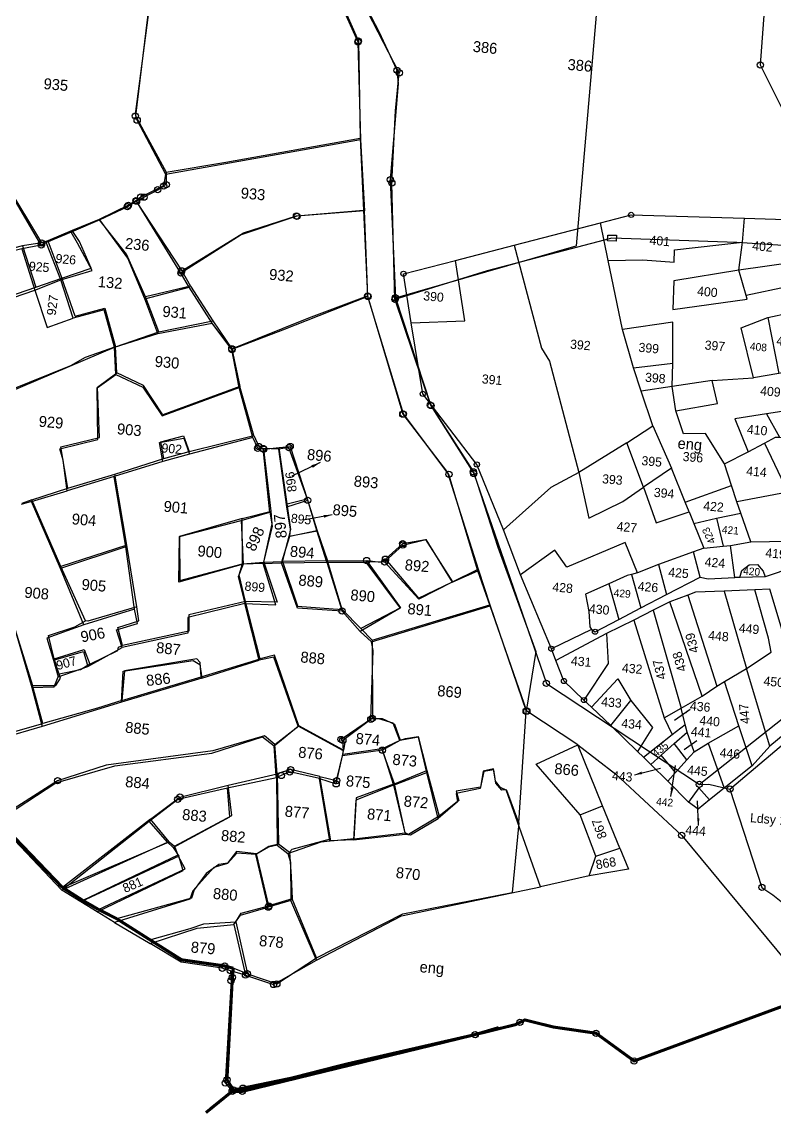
# Model space of a CAD drawing. Header units: metres. Extents: x 260749 to 262740, y 2161314 to 2163084.
# Drawn here: x 261619 to 261923, y 2161314.2 to 2161754.8 of the extents above; entities that cross this region are included whole.
import ezdxf

# ---------------------------------------------------------------- set-up
doc = ezdxf.new("R2010")
doc.units = ezdxf.units.M
doc.linetypes.add('DIVIDE', pattern=[1.25, 0.5, -0.25, 0, -0.25, 0, -0.25])
for name, color, linetype in [('OFF', 1, 'Continuous'), ('POLY_PARCEL', 6, 'Continuous'), ('POLY_ROAD', 30, 'Continuous'), ('SYM_ARROW', 1, 'Continuous'), ('SYM_STONE', 1, 'Continuous'), ('TEXT_MAPIN', 7, 'Continuous'), ('TEXT_MAPOUT', 7, 'Continuous'), ('TEXT_PARCEL', 7, 'Continuous'), ('V_BOUND_LINE', 7, 'Continuous'), ('V_DIVIDE_LINE', 7, 'DIVIDE')]:
    doc.layers.add(name, color=color, linetype=linetype)
doc.styles.add('TEXT_MAP', font='', dxfattribs={"height": 1.8})
doc.styles.get('TEXT_MAP').set_extended_font_data('Kruti Dev 050')
doc.dimstyles.get("Standard").update_dxf_attribs({"dimtxt": 0.18, "dimasz": 0.18, "dimexe": 0.18, "dimexo": 0.0625, "dimgap": 0.09, "dimtad": 0, "dimtih": 1, "dimtoh": 1, "dimdec": 4, "dimzin": 0, "dimdsep": 46, "dimtxsty": 'Standard', "dimcen": 0.09, "dimadec": 0, "dimazin": 0, "dimtfac": 1, "dimtdec": 4, "dimtofl": 0, "dimtmove": 0, "dimatfit": 3, "dimfxl": 1, "dimtolj": 1, "dimtzin": 0, "dimarcsym": 0})

# ---------------------------------------------------------------- blocks, each defined once
blk = doc.blocks.new('STONE')
at = {"layer": 'SYM_STONE'}
blk.add_circle((0, 0), 0.511, dxfattribs=at)
blk = doc.blocks.new('STONESQUARE')
at = {"layer": 'SYM_STONE'}
blk.add_lwpolyline([(-0.7, 0.48), (0.7, 0.48), (0.7, -0.48), (-0.7, -0.48)], close=True, dxfattribs=at)
blk = doc.blocks.new('TEXTARROW')
blk.add_leader([(0, 0), (8.64, 0)], dimstyle='Standard', override={"dimtxt": 2.5, "dimasz": 2.5, "dimexe": 1.25, "dimexo": 0.625, "dimgap": 0.625, "dimtad": 1, "dimtih": 0, "dimtoh": 0, "dimzin": 8, "dimcen": 2.5, "dimtofl": 1})
blk = doc.blocks.new('NHGHN')
at = {"layer": 'OFF'}
blk.add_lwpolyline([(-481.32, 600.63), (-473.21, 601.83)], dxfattribs=at)
at = {"layer": 'POLY_PARCEL'}
for points in [[(-505.87, 629.64), (-499.99, 631.72), (-477.72, 632.98)], [(-477.72, 632.98), (-467.56, 633.56)], [(-477.7, 628.29), (-477.72, 632.98)], [(-467.56, 633.56), (-462.86, 633.82), (-460.79, 625.01)], [(-467.56, 633.56), (-467.41, 625.15)], [(-522.42, 623.81), (-505.87, 629.64)], [(-503.7, 622.39), (-505.87, 629.64)], [(-503.7, 622.39), (-496.94, 623.14), (-490.73, 623.21), (-490.87, 625.64), (-477.7, 628.29)], [(-477.93, 622.71), (-477.7, 628.29)], [(-533.66, 619.85), (-522.42, 623.81)], [(-522.42, 623.81), (-515.29, 604.12), (-513.53, 601.71), (-505.87, 580.38)], [(-467.41, 625.15), (-477.93, 622.71)], [(-467.41, 625.15), (-460.79, 625.01)], [(-460.79, 625.01), (-459.01, 616.87)], [(-499.72, 609.09), (-503.7, 622.39)], [(-477.93, 622.71), (-490.49, 619.54), (-490.21, 613.9), (-475.82, 617.15)], [(-476.08, 617.84), (-477.93, 622.71)], [(-541.3, 606.86), (-543.62, 616.33), (-533.66, 619.85)], [(-541.3, 606.86), (-530.79, 608.15), (-533.66, 619.85)], [(-467.28, 615.22), (-468.19, 620.24), (-476.08, 617.84)], [(-475.82, 617.15), (-476.08, 617.84)], [(-464.84, 614.77), (-459.01, 616.87)], [(-459.01, 616.87), (-457.55, 610.81)], [(-471.46, 613.94), (-467.28, 615.22)], [(-467.28, 615.22), (-464.84, 614.77)], [(-464.84, 614.77), (-464.08, 609.17)], [(-473.21, 601.83), (-476.48, 611.43), (-471.46, 613.94)], [(-471.46, 613.94), (-468.33, 603.15)], [(-489.33, 603.35), (-490.03, 611.42), (-499.72, 609.09)], [(-464.08, 609.17), (-457.55, 610.81)], [(-457.55, 610.81), (-456.3, 605.73)], [(-496.93, 601.78), (-499.72, 609.09)], [(-464.08, 609.17), (-463.31, 604.71)], [(-519.71, 567.84), (-526.02, 580.2), (-537.81, 593.12), (-541.3, 606.86)], [(-463.31, 604.71), (-468.33, 603.15)], [(-463.31, 604.71), (-460.59, 604.12), (-456.3, 605.73)], [(-456.3, 605.73), (-454.68, 598.79)], [(-496.93, 601.78), (-489.33, 603.35)], [(-495.05, 597.32), (-496.93, 601.78)], [(-489.02, 598.78), (-489.33, 603.35)], [(-468.33, 603.15), (-473.21, 601.83)], [(-481.32, 600.63), (-489.02, 598.78)], [(-487.94, 594.09), (-479.86, 596.25), (-481.32, 600.63)], [(-489.02, 598.78), (-495.05, 597.32)], [(-487.94, 594.09), (-489.02, 598.78)], [(-454.68, 598.79), (-462.05, 596.98)], [(-454.68, 598.79), (-452.31, 589.98)], [(-492.19, 590.75), (-492.19, 590.75), (-495.05, 597.32)], [(-462.05, 596.98), (-470.09, 595.01)], [(-462.05, 596.98), (-459.82, 591.14)], [(-477.47, 584.51), (-481.72, 590.15), (-486.04, 589.73), (-487.94, 594.09)], [(-470.09, 595.01), (-476.2, 593.51), (-473.06, 587.24)], [(-470.09, 595.01), (-467.13, 590.64)], [(-467.13, 590.64), (-459.82, 591.14)], [(-459.82, 591.14), (-456.69, 590.73), (-452.31, 589.98)], [(-497, 586.96), (-492.19, 590.75)], [(-492.19, 590.75), (-487.81, 582.78)], [(-473.06, 587.24), (-469.97, 589.25)], [(-469.97, 589.25), (-467.91, 590.59), (-467.13, 590.64)], [(-469.97, 589.25), (-464.56, 580.01)], [(-452.31, 589.98), (-450.57, 583.54)], [(-497, 586.96), (-505.87, 580.38)], [(-492.96, 578.54), (-497, 586.96)], [(-477.47, 584.51), (-473.06, 587.24)], [(-475.71, 580.37), (-477.47, 584.51)], [(-487.81, 582.78), (-492.96, 578.54)], [(-484.52, 576.37), (-487.81, 582.78)], [(-464.56, 580.01), (-450.57, 583.54)], [(-450.57, 583.54), (-448.12, 578.1)], [(-505.87, 580.38), (-511.16, 576.97), (-519.71, 567.84)], [(-505.87, 580.38), (-503.16, 571.57), (-496.79, 575.41), (-492.96, 578.54)], [(-484.52, 576.37), (-475.71, 580.37)], [(-474.4, 577.27), (-475.71, 580.37)], [(-492.96, 578.54), (-489.9, 571.78), (-483.56, 574.49)], [(-464.56, 580.01), (-474.4, 577.27)], [(-459.5, 574.41), (-459.33, 575.51), (-448.12, 578.1)], [(-448.12, 578.1), (-444.34, 569.68)], [(-483.56, 574.49), (-484.52, 576.37)], [(-473.44, 575.11), (-474.4, 577.27)], [(-483.56, 574.49), (-482.45, 572.29)], [(-482.45, 572.29), (-478.11, 573.76)], [(-478.11, 573.76), (-473.44, 575.11)], [(-478.11, 573.76), (-476.36, 568.33)], [(-471, 569.65), (-473.44, 575.11)], [(-460.05, 570.82), (-459.5, 574.41)], [(-459.5, 574.41), (-456.54, 570.71), (-456.54, 567.23)], [(-482.45, 572.29), (-480.13, 567.64)], [(-474.9, 568.61), (-471, 569.65)], [(-471, 569.65), (-460.05, 570.82)], [(-460.05, 570.82), (-459.07, 566.37)], [(-456.54, 567.23), (-444.34, 569.68)], [(-444.34, 569.68), (-444.21, 569.4)], [(-515.62, 559.33), (-519.71, 567.84)], [(-492.67, 561.65), (-495.6, 567.43), (-506.63, 561.63), (-509.28, 564.76), (-515.62, 559.33)], [(-480.13, 567.64), (-482.06, 566.74)], [(-480.13, 567.64), (-476.36, 568.33)], [(-476.36, 568.33), (-474.9, 568.61)], [(-473.5, 562.4), (-474.9, 568.61)], [(-450.82, 567.14), (-444.21, 569.4)], [(-444.21, 569.4), (-440.52, 561.23), (-440.39, 553.42), (-443.32, 550.92), (-443.81, 550.08)], [(-482.06, 566.74), (-488.7, 563.67)], [(-480.36, 561.9), (-482.06, 566.74)], [(-472.57, 562.5), (-472.31, 563.93), (-470.92, 565.12), (-469.32, 565.32), (-468.06, 564.14), (-467.58, 563.03)], [(-459.07, 566.37), (-462.14, 565.46), (-467.58, 563.03)], [(-459.07, 566.37), (-456.54, 567.23)], [(-457.72, 563.32), (-456.54, 565.2), (-455.85, 565.42)], [(-456.54, 567.23), (-455.85, 565.42)], [(-455.85, 565.42), (-450.82, 567.14)], [(-450.82, 567.14), (-447.71, 559.59)], [(-488.7, 563.67), (-492.67, 561.65)], [(-488.7, 563.67), (-486.65, 557.9)], [(-467.58, 563.03), (-472.57, 562.5)], [(-458.91, 557.2), (-461.98, 556.43), (-463.93, 561.92), (-458, 563.66), (-457.72, 563.32)], [(-457.72, 563.32), (-455.98, 560.88), (-457.03, 557.68), (-458.91, 557.2)], [(-493.83, 561.27), (-494.65, 561), (-498.16, 559.04)], [(-492.67, 561.65), (-493.83, 561.27)], [(-493.83, 561.27), (-491.45, 554.86)], [(-486.65, 557.9), (-480.36, 561.9)], [(-480.36, 561.9), (-478.73, 561.7), (-473.5, 562.4)], [(-472.57, 562.5), (-473.5, 562.4)], [(-508.3, 545.34), (-515.62, 559.33)], [(-498.16, 559.04), (-502.52, 556.61), (-501.55, 553.27), (-501.13, 550.28), (-500.78, 549.79)], [(-498.16, 559.04), (-495.59, 552.24)], [(-475.39, 559.56), (-481.02, 558.84), (-482.47, 558.15)], [(-469.4, 560.32), (-475.39, 559.56)], [(-475.39, 559.56), (-469.68, 544.75)], [(-469.68, 544.75), (-465.16, 548.42), (-465.93, 551.07), (-469.4, 560.32)], [(-455.74, 537.88), (-460.37, 549.14), (-462.32, 550.33), (-466.44, 560.7), (-469.4, 560.32)], [(-447.71, 559.59), (-456.54, 552.69)], [(-447.71, 559.59), (-443.81, 550.08)], [(-491.45, 554.86), (-486.65, 557.9)], [(-482.47, 558.15), (-485.85, 556.52)], [(-482.47, 558.15), (-475.19, 540.78)], [(-456.54, 552.69), (-458.91, 557.2)], [(-495.59, 552.24), (-491.45, 554.86)], [(-489.02, 554.62), (-492.6, 552.35)], [(-485.85, 556.52), (-489.02, 554.62)], [(-489.02, 554.62), (-481.88, 535.91)], [(-477.91, 538.62), (-485.85, 556.52)], [(-500.78, 549.79), (-500.02, 549.42), (-495.59, 552.24)], [(-492.6, 552.35), (-497.77, 549.28)], [(-492.6, 552.35), (-485.02, 533.68)], [(-456.54, 552.69), (-451.77, 541.94)], [(-443.81, 550.08), (-451.77, 541.94)], [(-500.78, 549.79), (-508.3, 545.34)], [(-497.77, 549.28), (-507.21, 543.14)], [(-497.77, 549.28), (-496.93, 543.44), (-501.04, 535.84)], [(-507.21, 543.14), (-508.3, 545.34)], [(-473.81, 541.83), (-469.68, 544.75)], [(-463.84, 529.92), (-469.68, 544.75)], [(-501.04, 535.84), (-505.29, 539.25), (-507.21, 543.14)], [(-475.19, 540.78), (-473.81, 541.83)], [(-470.26, 533.41), (-473.81, 541.83)], [(-451.77, 541.94), (-455.74, 537.88)], [(-499.42, 534.56), (-494.78, 540.56), (-491.85, 536.52)], [(-477.91, 538.62), (-475.19, 540.78)], [(-481.88, 535.91), (-477.91, 538.62)], [(-455.74, 537.88), (-463.84, 529.92)], [(-499.42, 534.56), (-501.04, 535.84)], [(-495.33, 531.32), (-491.85, 536.52)], [(-491.85, 536.52), (-487.11, 531.65), (-489.66, 526.68)], [(-485.02, 533.68), (-481.88, 535.91)], [(-480.78, 532.78), (-481.88, 535.91)], [(-495.33, 531.32), (-499.42, 534.56)], [(-485.02, 533.68), (-483.15, 530.56)], [(-475.97, 529.51), (-470.26, 533.41)], [(-466.97, 525.81), (-470.26, 533.41)], [(-489.66, 526.68), (-495.33, 531.32)], [(-483.15, 530.56), (-480.78, 532.78)], [(-482.6, 528.88), (-480.29, 531.32)], [(-480.29, 531.32), (-480.78, 532.78)], [(-478.55, 527.56), (-480.29, 531.32)], [(-488.41, 525.65), (-483.15, 530.56)], [(-484.99, 526.34), (-482.6, 528.88)], [(-479.86, 525.84), (-482.6, 528.88)], [(-478.55, 527.56), (-475.97, 529.51)], [(-475.97, 529.51), (-472.08, 520.92)], [(-463.84, 529.92), (-466.97, 525.81)], [(-488.41, 525.65), (-489.66, 526.68)], [(-479.86, 525.84), (-478.55, 527.56)], [(-486.85, 524.36), (-488.41, 525.65)], [(-486.85, 524.36), (-484.99, 526.34)], [(-483.25, 521.35), (-486.85, 524.36)], [(-481.87, 523.17), (-484.99, 526.34)], [(-481.87, 523.17), (-479.86, 525.84)], [(-466.97, 525.81), (-472.08, 520.92)], [(-483.25, 521.35), (-481.87, 523.17)], [(-478.79, 517.6), (-483.25, 521.35)], [(-474.73, 518.39), (-477.02, 520.59), (-478.79, 517.6)], [(-472.08, 520.92), (-474.73, 518.39)], [(-474.73, 518.39), (-476.81, 516.4), (-478.79, 517.6)]]:
    blk.add_lwpolyline(points, dxfattribs=at)
at = {"layer": 'TEXT_MAPOUT'}
for points in [[(-454, 515.62), (-452.52, 515.62)], [(-454, 515.06), (-452.52, 515.06)]]:
    blk.add_lwpolyline(points, dxfattribs=at)
at = {"layer": 'SYM_ARROW'}
for p, xscale, yscale, zscale, rotation in [((-454.1, 569.53), 0.530560860435829, 0.530560860435829, 0.530560860435829, 185.1881622812068), ((-440.89, 570.32), 0.6552882990008281, 0.6552882990008281, 0.6552882990008281, 193.7655224733105), ((-480.05, 535.77), 0.4366907357625613, 0.4366907357625613, 0.4366907357625613, 219.2553440151835), ((-478.2, 529.79), 0.3591344488889884, 0.3591344488889884, 0.3591344488889884, 219.7714283796397), ((-482.37, 518.43), 0.7092892138557692, 0.7092892138557692, 0.7092892138557692, 86.11682096007102), ((-489.89, 522.04), 0.611423691813486, 0.611423691813486, 0.611423691813486, 19.48058923070024), ((-476.45, 513.17), 0.568315858591175, 0.568315858591175, 0.568315858591175, 97.28376609941299)]:
    blk.add_blockref('TEXTARROW', p, dxfattribs=dict(at, xscale=xscale, yscale=yscale, zscale=zscale, rotation=rotation))
at = {"layer": 'SYM_STONE'}
for p in [(-462.86, 633.82), (-499.99, 631.72), (-543.62, 616.33), (-537.81, 593.12), (-450.57, 583.54), (-526.02, 580.2), (-440.52, 561.23), (-440.39, 553.42), (-443.81, 550.08), (-500.02, 549.42), (-508.3, 545.34), (-505.29, 539.25), (-501.04, 535.84)]:
    blk.add_blockref('STONE', p, dxfattribs=at)
at = {"layer": 'TEXT_MAPOUT', "style": 'TEXT_MAP'}
blk.add_text('Ldsy 1 bap  5 lk[kGh', height=1.8, dxfattribs=at).set_placement((-466.47, 514.72))
at = {"layer": 'TEXT_PARCEL', "style": 'TEXT_MAP'}
for s, height, p in [('401', 1.8, (-495.93, 626.22)), ('402', 1.8, (-475.7, 626.87)), ('403', 1.8, (-466.94, 627.63)), ('404', 1.8, (-467.03, 620.05)), ('400', 1.8, (-485.74, 617.04)), ('390', 1.8, (-539.35, 611.48)), ('405', 1.8, (-463.42, 612.06)), ('407', 1.8, (-469.37, 608.65)), ('397', 1.8, (-483.35, 606.59)), ('408', 1.5, (-474.47, 607.25)), ('406', 1.8, (-462.44, 606.61)), ('392', 1.8, (-509.75, 604.49)), ('399', 1.8, (-496.28, 605.02)), ('398', 1.8, (-494.49, 599.27)), ('409', 1.8, (-471.7, 598.57)), ('391', 1.8, (-526.47, 596.18)), ('412', 1.8, (-459.05, 593.63)), ('411', 1.8, (-466.73, 592.95)), ('410', 1.8, (-473.64, 590.79)), ('413', 1.8, (-462.29, 585.97)), ('395', 1.8, (-493.79, 582.86)), ('396', 1.8, (-485.78, 584.38)), ('414', 1.8, (-473.07, 582.62)), ('393', 1.8, (-501.2, 578.64)), ('394', 1.8, (-490.83, 576.86)), ('422', 1.8, (-480.91, 575.06)), ('415', 1.8, (-464.69, 576.18)), ('416', 1.8, (-453.99, 572.85)), ('421', 1.5, (-476.87, 570.86)), ('417', 1.8, (-440.89, 569.95)), ('427', 1.8, (-497.55, 569.56)), ('418', 1.8, (-454.2, 569.28)), ('419', 1.8, (-467.94, 566.9)), ('424', 1.8, (-479.69, 564.09)), ('425', 1.8, (-486.65, 561.47)), ('420', 1.5, (-472.01, 563.14)), ('452', 1.8, (-461.89, 559.57)), ('455', 1.8, (-446.74, 560.58)), ('426', 1.8, (-492.4, 558.2)), ('453', 1.8, (-454.77, 558.46)), ('428', 1.8, (-509.12, 556.61)), ('429', 1.5, (-497.02, 556.63)), ('430', 1.8, (-501.59, 552.97)), ('449', 1.8, (-471.88, 551.7)), ('451', 1.8, (-462.06, 550.62)), ('448', 1.8, (-477.75, 549.76)), ('454', 1.8, (-452.19, 550.04)), ('431', 1.8, (-504.24, 542.45)), ('432', 1.8, (-494.12, 541.93)), ('450', 1.8, (-466.14, 541.73)), ('436', 1.8, (-480.15, 535.63)), ('433', 1.8, (-497.61, 534.94)), ('434', 1.8, (-493.3, 531.06)), ('440', 1.8, (-478.04, 532.94)), ('441', 1.8, (-479.53, 530.63)), ('446', 1.8, (-473.53, 526.95)), ('445', 1.8, (-479.6, 523.02)), ('443', 1.8, (-494.25, 520.64)), ('442', 1.5, (-485.17, 516.46)), ('444', 1.8, (-478.94, 511.25))]:
    blk.add_text(s, height=height, dxfattribs=at).set_placement(p)
for s, height, rotation, p in [('423', 1.5, 120.9944, (-477.84, 569.11)), ('439', 1.8, 109.5243, (-479.3, 547.25)), ('438', 1.8, 111.8254, (-481.39, 543.43)), ('437', 1.8, 108.7469, (-485.26, 541.47)), ('447', 1.8, 100.1367, (-468.11, 534.04)), ('435', 1.5, 45.0958, (-485.9, 525.77))]:
    blk.add_text(s, height=height, rotation=rotation, dxfattribs=at).set_placement(p)

msp = doc.modelspace()

# ---------------------------------------------------------------- linework, layer by layer
at = {"layer": 'OFF'}
for points in [[(261855.8, 2161814.95), (261842.72, 2161664.45)], [(261826.48, 2161500.77), (261822.54, 2161476.72)], [(261819.62, 2161431.73), (261822.54, 2161476.72)], [(261819.62, 2161431.73), (261816.83, 2161403.59)]]:
    msp.add_lwpolyline(points, dxfattribs=at)
at = {"layer": 'POLY_PARCEL'}
for points in [[(261921.47, 2161799.22), (261916.99, 2161737.38), (261926.12, 2161719.16), (261930.24, 2161664.25)], [(261627.06, 2161665.59), (261612.76, 2161689.6), (261592.68, 2161687.78), (261578.28, 2161776.2)], [(261626.87, 2161664.73), (261612.75, 2161688.92), (261592.73, 2161687.22), (261578.39, 2161774.74)], [(261671.47, 2161771.12), (261664.83, 2161716.79), (261664.83, 2161716.79), (261677.29, 2161694.11)], [(261677.07, 2161693.15), (261665.55, 2161715.09), (261664.9, 2161717.5), (261671.7, 2161770.01)], [(261755.67, 2161707.11), (261677.07, 2161693.15)], [(261677.29, 2161694.11), (261701.34, 2161698.2), (261755.57, 2161707.89)], [(261677.29, 2161694.11), (261677.33, 2161689.09), (261677.33, 2161689.09), (261667, 2161684.1), (261665.08, 2161682.6)], [(261665.29, 2161682.43), (261668.28, 2161684.04), (261673.86, 2161687.04), (261676.27, 2161688.58), (261677.07, 2161693.15)], [(261665.08, 2161682.6), (261662.04, 2161680.78), (261650.25, 2161675.02)], [(261665.29, 2161682.43), (261661.63, 2161680.17), (261650.51, 2161674.94)], [(261665.08, 2161682.6), (261683.53, 2161654.33)], [(261683.24, 2161653.43), (261665.29, 2161682.43)], [(261757.34, 2161678.52), (261730.05, 2161676.31), (261707.57, 2161668.89), (261707.57, 2161668.89), (261683.24, 2161653.43)], [(261683.53, 2161654.33), (261708.5, 2161669.64), (261729.84, 2161676.44), (261756.87, 2161678.82)], [(261650.51, 2161674.94), (261638.95, 2161669.95)], [(261650.25, 2161675.02), (261639.28, 2161670.56)], [(261668.91, 2161643.81), (261661.27, 2161661.05), (261661.27, 2161661.05), (261650.25, 2161675.02), (261650.25, 2161675.02)], [(261668.62, 2161643.06), (261661.82, 2161659.38), (261650.51, 2161674.94)], [(261638.95, 2161669.95), (261628.95, 2161665.69)], [(261639.28, 2161670.56), (261629.57, 2161666.38)], [(261634.81, 2161650.73), (261647.4, 2161654.49), (261641.5, 2161665.54), (261638.95, 2161669.95)], [(261635.17, 2161651.42), (261647.03, 2161655.44), (261642.31, 2161666.2), (261639.28, 2161670.56)], [(261627.06, 2161665.59), (261627.06, 2161665.59), (261627.06, 2161665.59), (261619.31, 2161664.39)], [(261628.95, 2161665.69), (261626.87, 2161664.73)], [(261629.57, 2161666.38), (261627.06, 2161665.59)], [(261634.81, 2161650.73), (261629.03, 2161665.46), (261628.95, 2161665.69)], [(261629.57, 2161666.38), (261635.17, 2161651.42)], [(261930.24, 2161664.25), (261907.53, 2161665.75), (261857.15, 2161667.52), (261806.74, 2161654.33), (261769.58, 2161642.81)], [(261619.04, 2161663.23), (261578.6, 2161652.87), (261578.57, 2161652.86)], [(261619.31, 2161664.39), (261579.15, 2161654.02)], [(261626.87, 2161664.73), (261619.04, 2161663.23)], [(261619.04, 2161663.23), (261624.32, 2161646.5)], [(261619.31, 2161664.39), (261624.71, 2161647.75)], [(261769.77, 2161643.42), (261842.72, 2161664.45)], [(261892.41, 2161447.19), (261893.69, 2161448.2), (261967.69, 2161506.71), (261975.8, 2161524.19), (261954.58, 2161571.88), (261929.52, 2161662.6), (261930.24, 2161664.25)], [(261686.57, 2161647.79), (261683.24, 2161653.43)], [(261683.53, 2161654.33), (261687.09, 2161648.11)], [(261581.19, 2161639.02), (261594.56, 2161637.35), (261624.71, 2161647.75)], [(261624.32, 2161646.5), (261634.81, 2161650.73)], [(261624.71, 2161647.75), (261635.17, 2161651.42)], [(261639.75, 2161635.2), (261634.81, 2161650.73)], [(261640.53, 2161636.04), (261635.17, 2161651.42)], [(261668.62, 2161643.06), (261686.57, 2161647.79)], [(261687.09, 2161648.11), (261668.91, 2161643.81)], [(261695.86, 2161633.17), (261686.57, 2161647.79)], [(261687.09, 2161648.11), (261696.1, 2161634.2)], [(261580.88, 2161637.97), (261593.99, 2161636.12), (261624.32, 2161646.5)], [(261624.32, 2161646.5), (261629.29, 2161631.4), (261639.75, 2161635.2)], [(261674.24, 2161629.73), (261668.91, 2161643.81)], [(261703.75, 2161622.89), (261734.88, 2161635.36), (261758.52, 2161644.22)], [(261758.69, 2161643.98), (261724.24, 2161630.42), (261703.81, 2161622.59)], [(261640.53, 2161636.04), (261652.57, 2161639.21), (261656.81, 2161623.73)], [(261673.93, 2161629.07), (261668.62, 2161643.06)], [(261656.48, 2161623.58), (261652.21, 2161638.54), (261639.75, 2161635.2)], [(261673.93, 2161629.07), (261695.86, 2161633.17)], [(261674.24, 2161629.73), (261696.1, 2161634.2)], [(261703.81, 2161622.59), (261695.86, 2161633.17)], [(261696.1, 2161634.2), (261703.75, 2161622.89)], [(261656.48, 2161623.58), (261673.93, 2161629.07)], [(261656.81, 2161623.73), (261674.24, 2161629.73)], [(261613.13, 2161605.08), (261656.48, 2161623.58)], [(261656.81, 2161623.73), (261644.62, 2161619.37), (261638.64, 2161616.04), (261613.66, 2161605.92)], [(261656.96, 2161612.57), (261656.48, 2161623.58)], [(261657.36, 2161613.17), (261657.36, 2161613.17), (261656.81, 2161623.73)], [(261703.75, 2161622.89), (261706.99, 2161607.62)], [(261706.77, 2161607.24), (261703.81, 2161622.59)], [(261637.34, 2161565.55), (261635.69, 2161577.94), (261634.37, 2161582.47), (261649.69, 2161586.22), (261649.36, 2161607.19), (261656.96, 2161612.57)], [(261637.65, 2161566.67), (261634.81, 2161583.3), (261650.31, 2161587.1), (261649.57, 2161607.36), (261657.36, 2161613.17)], [(261656.96, 2161612.57), (261667.85, 2161607.4), (261675.71, 2161595.8), (261706.77, 2161607.24)], [(261706.99, 2161607.62), (261675.94, 2161596.28), (261668.06, 2161608.08), (261657.36, 2161613.17)], [(261712.17, 2161587.05), (261706.77, 2161607.24)], [(261712.62, 2161587.84), (261706.99, 2161607.62)], [(261675.98, 2161577.46), (261674.62, 2161585.02), (261684.34, 2161586.89), (261686.67, 2161580.41)], [(261676.26, 2161578.56), (261675.16, 2161585.4), (261684.3, 2161587.82), (261686.54, 2161581.39)], [(261686.54, 2161581.39), (261712.62, 2161587.84), (261712.62, 2161587.84), (261712.62, 2161587.84)], [(261712.17, 2161587.05), (261686.67, 2161580.41)], [(261716.37, 2161582.65), (261714.22, 2161582.75), (261712.17, 2161587.05)], [(261712.62, 2161587.84), (261714.62, 2161583.46), (261716.65, 2161582.4)], [(261719.14, 2161557.03), (261716.37, 2161582.65)], [(261722.75, 2161582.37), (261716.37, 2161582.65)], [(261716.65, 2161582.4), (261722.87, 2161583.03)], [(261719.7, 2161557.42), (261716.65, 2161582.4)], [(261734.39, 2161561.8), (261726.8, 2161583.02), (261722.75, 2161582.37)], [(261726.02, 2161559.08), (261722.75, 2161582.37)], [(261722.87, 2161583.03), (261727.32, 2161583.48), (261734.22, 2161562.42)], [(261726.04, 2161560.28), (261722.89, 2161582.94), (261722.87, 2161583.03)], [(261675.98, 2161577.46), (261656.31, 2161571.42)], [(261656.54, 2161572.37), (261676.26, 2161578.56)], [(261686.67, 2161580.41), (261675.98, 2161577.46)], [(261676.26, 2161578.56), (261686.54, 2161581.39)], [(261656.31, 2161571.42), (261637.34, 2161565.55)], [(261637.65, 2161566.67), (261656.54, 2161572.37)], [(261660.99, 2161543.04), (261656.31, 2161571.42)], [(261661.41, 2161543.65), (261656.54, 2161572.37)], [(261622.86, 2161561.31), (261637.34, 2161565.55)], [(261623.02, 2161561.91), (261637.65, 2161566.67)], [(261622.86, 2161561.31), (261618.71, 2161560.04)], [(261623.02, 2161561.91), (261619.01, 2161560.53)], [(261634.65, 2161534.23), (261622.86, 2161561.31)], [(261634.78, 2161535.09), (261623.02, 2161561.91)], [(261726.02, 2161559.08), (261734.39, 2161561.8)], [(261726.04, 2161560.28), (261734.22, 2161562.42)], [(261726.85, 2161547.23), (261727.54, 2161549.99), (261726.04, 2161560.28)], [(261734.22, 2161562.42), (261738.22, 2161549.44)], [(261738.04, 2161549.52), (261734.39, 2161561.8)], [(261707.52, 2161553.67), (261719.14, 2161557.03)], [(261707.92, 2161554.44), (261719.7, 2161557.42)], [(261719.14, 2161557.03), (261720.09, 2161551.35), (261716.46, 2161536.33)], [(261716.73, 2161536.77), (261720.09, 2161552.3), (261719.7, 2161557.42)], [(261727.14, 2161547.25), (261727.38, 2161550.13), (261726.02, 2161559.08)], [(261708.35, 2161535.99), (261682.32, 2161528.73), (261682.59, 2161547.1), (261707.52, 2161553.67)], [(261707.92, 2161554.44), (261682.71, 2161547.22), (261682.75, 2161529.43), (261708.13, 2161536.14)], [(261707.52, 2161553.67), (261708.35, 2161535.99)], [(261708.13, 2161536.14), (261707.92, 2161554.44)], [(261723.8, 2161536.57), (261727.14, 2161547.25)], [(261724.23, 2161537.04), (261726.85, 2161547.23)], [(261726.85, 2161547.23), (261738.22, 2161549.44)], [(261727.14, 2161547.25), (261738.04, 2161549.52)], [(261742.08, 2161536.85), (261738.04, 2161549.52)], [(261738.22, 2161549.44), (261742.3, 2161537.35)], [(261660.99, 2161543.04), (261634.65, 2161534.23)], [(261661.41, 2161543.65), (261634.78, 2161535.09)], [(261664.53, 2161517.91), (261660.99, 2161543.04)], [(261665.46, 2161518.83), (261661.41, 2161543.65)], [(261765.41, 2161536.92), (261765.41, 2161536.92), (261772.77, 2161543.71), (261782.07, 2161545.9), (261792.71, 2161528.71)], [(261765.76, 2161538.01), (261772.72, 2161544.32), (261781.87, 2161545.98), (261792.79, 2161528.93)], [(261742.3, 2161537.35), (261758.15, 2161537.49)], [(261758.15, 2161537.49), (261771.86, 2161518.4), (261755.83, 2161509.99)], [(261758.15, 2161537.49), (261764.07, 2161536.76), (261765.76, 2161538.01)], [(261765.76, 2161538.01), (261779.11, 2161522.32), (261782.41, 2161523.88), (261792.79, 2161528.93)], [(261644.02, 2161511.55), (261634.65, 2161534.23)], [(261644.65, 2161513.15), (261634.78, 2161535.09)], [(261708.35, 2161535.99), (261706.34, 2161530.83)], [(261709.24, 2161520.96), (261706.67, 2161531.69), (261708.13, 2161536.14), (261708.13, 2161536.14)], [(261708.13, 2161536.14), (261708.13, 2161536.14), (261716.73, 2161536.77)], [(261716.46, 2161536.33), (261708.35, 2161535.99)], [(261708.94, 2161520.13), (261721.53, 2161519.63), (261716.46, 2161536.33)], [(261716.73, 2161536.77), (261722.08, 2161520.66), (261709.24, 2161520.96)], [(261716.46, 2161536.33), (261723.8, 2161536.57)], [(261716.73, 2161536.77), (261724.23, 2161537.04)], [(261723.8, 2161536.57), (261742.08, 2161536.85)], [(261748.22, 2161517.09), (261730.2, 2161518.21), (261723.8, 2161536.57)], [(261742.3, 2161537.35), (261724.23, 2161537.04)], [(261724.23, 2161537.04), (261730.32, 2161519.09), (261748.34, 2161517.72)], [(261742.08, 2161536.85), (261757.84, 2161536.86)], [(261742.08, 2161536.85), (261748.22, 2161517.09)], [(261748.34, 2161517.72), (261742.3, 2161537.35)], [(261757.84, 2161536.86), (261771.74, 2161518.22), (261755.57, 2161508.9)], [(261765.41, 2161536.92), (261757.84, 2161536.86)], [(261792.71, 2161528.71), (261779.23, 2161521.94), (261765.41, 2161536.92)], [(261792.71, 2161528.71), (261803.01, 2161533.36)], [(261792.79, 2161528.93), (261803.2, 2161533.92)], [(261610.46, 2161530.91), (261612.98, 2161526.36), (261611.37, 2161521.3), (261612.4, 2161518.08), (261615.14, 2161513.55), (261623.08, 2161486.25)], [(261610.79, 2161531.92), (261612.98, 2161527.59), (261612.98, 2161527.59), (261611.63, 2161521.39), (261614.36, 2161516), (261614.36, 2161516), (261623.34, 2161487.12)], [(261706.34, 2161530.83), (261708.94, 2161520.13)], [(261708.94, 2161520.13), (261686.05, 2161514.55), (261686.02, 2161508.18), (261659.54, 2161502.37)], [(261709.24, 2161520.96), (261686.37, 2161515.52), (261686.41, 2161508.92), (261659.64, 2161503.24)], [(261714.79, 2161497.3), (261708.94, 2161520.13)], [(261715.26, 2161497.88), (261709.24, 2161520.96)], [(261664.53, 2161517.91), (261644.02, 2161511.55)], [(261665.46, 2161518.83), (261645.65, 2161513.04), (261644.65, 2161513.15)], [(261659.54, 2161502.37), (261657.21, 2161509.49), (261665.74, 2161512.1), (261664.53, 2161517.91)], [(261659.64, 2161503.24), (261657.77, 2161510.41), (261666.22, 2161513.13), (261665.46, 2161518.83)], [(261755.57, 2161508.9), (261748.22, 2161517.09)], [(261755.83, 2161509.99), (261748.34, 2161517.72), (261748.34, 2161517.72)], [(261760.07, 2161504.68), (261807.95, 2161519.18)], [(261760.42, 2161505.37), (261807.85, 2161519.61)], [(261904.75, 2161445.28), (261966.08, 2161497.02), (261967.47, 2161499.5), (261990.63, 2161517.29), (262023.88, 2161501.82), (262048.61, 2161449.46), (262048.85, 2161403.34), (262048.85, 2161403.34)], [(261644.02, 2161511.55), (261644.02, 2161511.55), (261629.1, 2161506.15), (261631.81, 2161497.22)], [(261632.04, 2161497.88), (261629.77, 2161507.25), (261640.43, 2161510.69), (261644.65, 2161513.15)], [(261760.07, 2161504.68), (261755.57, 2161508.9)], [(261755.83, 2161509.99), (261760.42, 2161505.37)], [(261645.64, 2161494.73), (261659.54, 2161502.37), (261659.54, 2161502.37)], [(261646.52, 2161495.72), (261657.7, 2161501.14), (261658.09, 2161502.51), (261659.64, 2161503.24)], [(261759.85, 2161473.42), (261760.81, 2161501.23), (261760.07, 2161504.68)], [(261760.42, 2161505.37), (261760.42, 2161505.37), (261760.5, 2161473.82)], [(261631.81, 2161497.22), (261643.88, 2161500.79), (261645.64, 2161494.73)], [(261632.04, 2161497.88), (261644.16, 2161501.59), (261646.52, 2161495.72)], [(261634.04, 2161491.57), (261632.04, 2161497.88)], [(261691.42, 2161490.52), (261690.97, 2161496.32), (261689.59, 2161497.87), (261660.51, 2161492.94), (261659.33, 2161480.98)], [(261691.42, 2161490.52), (261715.26, 2161497.88)], [(261730.54, 2161470.69), (261720.69, 2161498.47), (261714.79, 2161497.3)], [(261730.86, 2161470.84), (261721.03, 2161499.23), (261715.26, 2161497.88)], [(261631.81, 2161497.22), (261633.62, 2161490.5)], [(261633.62, 2161490.5), (261645.64, 2161494.73), (261645.64, 2161494.73)], [(261646.52, 2161495.72), (261642.7, 2161493.41), (261634.04, 2161491.57)], [(261659.19, 2161480.34), (261659.87, 2161492.78), (261688.19, 2161497.12), (261690.8, 2161495.59), (261691.62, 2161490.06)], [(261691.62, 2161490.06), (261714.79, 2161497.3)], [(261623.08, 2161486.25), (261632.09, 2161486.57), (261633.62, 2161490.5), (261633.62, 2161490.5)], [(261623.34, 2161487.12), (261632.76, 2161487.1), (261634.65, 2161489.98), (261634.04, 2161491.57)], [(261691.62, 2161490.06), (261659.19, 2161480.34)], [(261659.33, 2161480.98), (261691.42, 2161490.52)], [(261623.08, 2161486.25), (261627.2, 2161470.54)], [(261627.49, 2161471.72), (261623.34, 2161487.12)], [(261659.19, 2161480.34), (261627.2, 2161470.54)], [(261659.33, 2161480.98), (261649.62, 2161477.87), (261627.49, 2161471.72)], [(261589.17, 2161460.89), (261627.49, 2161471.72)], [(261760.5, 2161473.82), (261747.83, 2161465.3), (261749.34, 2161464.04), (261748.82, 2161461.03)], [(261748.83, 2161460.65), (261748.55, 2161464.97), (261759.85, 2161473.42)], [(261771.61, 2161464.84), (261768.83, 2161471.85), (261763.12, 2161473.64), (261759.85, 2161473.42)], [(261760.5, 2161473.82), (261764.45, 2161473.73), (261769.36, 2161471.45), (261771.66, 2161464.95)], [(261627.2, 2161470.54), (261588.43, 2161459.25)], [(261720.85, 2161462.77), (261730.54, 2161470.69)], [(261721.16, 2161463.22), (261730.86, 2161470.84), (261730.86, 2161470.84)], [(261748.83, 2161460.65), (261746.79, 2161461.77), (261730.54, 2161470.69)], [(261748.82, 2161461.03), (261730.86, 2161470.84)], [(261608.83, 2161432.24), (261632.72, 2161447.78), (261656.52, 2161454.61), (261695.69, 2161459.71), (261716.2, 2161466.29), (261720.85, 2161462.77)], [(261721.16, 2161463.22), (261716.92, 2161466.82), (261696.09, 2161460.73), (261653.05, 2161454.95), (261633.45, 2161448.66), (261609.01, 2161433.1)], [(261721.72, 2161449.96), (261721.68, 2161450.63), (261720.85, 2161462.77)], [(261722.07, 2161451.43), (261721.16, 2161463.22)], [(261764.27, 2161461.52), (261771.66, 2161464.95)], [(261771.61, 2161464.84), (261764.5, 2161460.97)], [(261782.5, 2161452), (261779.02, 2161466.16), (261771.61, 2161464.84)], [(261771.66, 2161464.95), (261773.78, 2161465.63), (261778.99, 2161466.52), (261782.5, 2161452.73)], [(261844.29, 2161434.89), (261826.62, 2161455.33), (261843.33, 2161463.16)], [(261853.32, 2161438.49), (261843.33, 2161463.16)], [(261739.14, 2161449.58), (261745.86, 2161447.38), (261748.4, 2161458.74)], [(261739.24, 2161450.35), (261746.06, 2161448.72), (261748.53, 2161459.18)], [(261764.5, 2161460.97), (261748.4, 2161458.74)], [(261748.4, 2161458.74), (261748.83, 2161460.65)], [(261764.27, 2161461.52), (261748.53, 2161459.18)], [(261748.53, 2161459.18), (261748.82, 2161461.03)], [(261769.42, 2161447.46), (261764.27, 2161461.52)], [(261764.5, 2161460.97), (261769.03, 2161446.89)], [(261701.95, 2161445.81), (261721.72, 2161449.96)], [(261702.33, 2161446.88), (261722.07, 2161451.43)], [(261739.14, 2161449.58), (261727.12, 2161452.18), (261723.69, 2161450.77), (261721.72, 2161449.96)], [(261721.72, 2161449.96), (261722.09, 2161422.69)], [(261739.24, 2161450.35), (261727.47, 2161453.13), (261722.07, 2161451.43)], [(261722.07, 2161451.43), (261722.62, 2161423.13)], [(261743.37, 2161424.44), (261739.14, 2161449.58)], [(261743.55, 2161425.22), (261739.24, 2161450.35)], [(261769.03, 2161446.89), (261782.5, 2161452)], [(261769.42, 2161447.46), (261782.5, 2161452.73)], [(261782.5, 2161452.73), (261787.48, 2161434.4)], [(261787.02, 2161433.39), (261782.5, 2161452)], [(261828.36, 2161405.84), (261814.51, 2161444.96), (261812.68, 2161444.86), (261810.31, 2161447.67), (261809.48, 2161453.07), (261805.38, 2161452.39), (261804, 2161445.48), (261794.31, 2161443.45), (261794.81, 2161440.15), (261787.02, 2161433.39)], [(261819.62, 2161431.73), (261814.75, 2161444.74), (261812.2, 2161445.91), (261810.22, 2161448.51), (261809.29, 2161453.41), (261805.14, 2161452.54), (261804.16, 2161446.08), (261794.3, 2161444.41), (261794.3, 2161444.41), (261795.3, 2161440.7), (261787.48, 2161434.4)], [(261670.39, 2161432.34), (261681.93, 2161441.15), (261701.95, 2161445.81)], [(261670.93, 2161433.08), (261682.81, 2161442.07), (261702.33, 2161446.88), (261702.33, 2161446.88)], [(261680.04, 2161421.68), (261702.99, 2161434.02), (261701.95, 2161445.81)], [(261680.57, 2161422.19), (261703.74, 2161434.69), (261702.33, 2161446.88), (261702.33, 2161446.88)], [(261769.03, 2161446.89), (261753.78, 2161440.85), (261752.91, 2161424.87)], [(261769.42, 2161447.46), (261753.92, 2161441.76), (261753.03, 2161425.25)], [(261769.03, 2161446.89), (261773.71, 2161427.08)], [(261773.73, 2161427.57), (261769.42, 2161447.46)], [(261844.29, 2161434.89), (261853.32, 2161438.49)], [(261860.29, 2161421.44), (261853.32, 2161438.49)], [(261608.83, 2161432.24), (261635.13, 2161404.5)], [(261635.13, 2161404.5), (261670.39, 2161432.34)], [(261670.93, 2161433.08), (261635.44, 2161405.58)], [(261677.85, 2161423.84), (261670.39, 2161432.34)], [(261678.43, 2161424.03), (261670.93, 2161433.08)], [(261773.71, 2161427.08), (261775.9, 2161426.89), (261787.02, 2161433.39)], [(261787.48, 2161434.4), (261775.08, 2161426.93), (261773.73, 2161427.57)], [(261850.66, 2161418.2), (261844.29, 2161434.89)], [(261753.03, 2161425.25), (261773.73, 2161427.57)], [(261635.13, 2161404.5), (261677.85, 2161423.84)], [(261635.44, 2161405.58), (261678.43, 2161424.03)], [(261677.85, 2161423.84), (261680.04, 2161421.68)], [(261678.43, 2161424.03), (261680.57, 2161422.19)], [(261713.78, 2161419.21), (261718.73, 2161422.23), (261722.62, 2161423.13)], [(261722.62, 2161423.13), (261726.97, 2161419.86)], [(261726.35, 2161419.27), (261739.81, 2161423.96), (261743.37, 2161424.44)], [(261726.97, 2161419.86), (261728.16, 2161420.99), (261743.55, 2161425.22)], [(261752.91, 2161424.87), (261743.37, 2161424.44)], [(261753.03, 2161425.25), (261743.71, 2161424.27), (261743.55, 2161425.22)], [(261752.91, 2161424.87), (261773.71, 2161427.08)], [(261682.03, 2161418.56), (261643.68, 2161400.34)], [(261649.98, 2161396.71), (261684.96, 2161413.15), (261684.96, 2161413.15), (261682.03, 2161418.56)], [(261713.42, 2161418.89), (261705.78, 2161419.42), (261702.04, 2161415.31), (261696.5, 2161413.66), (261688.01, 2161404.24), (261686.8, 2161400.83), (261656.42, 2161391.48)], [(261713.78, 2161419.21), (261705.65, 2161420.13), (261701.98, 2161415.41), (261698.52, 2161414.84), (261693.34, 2161411.2), (261688.53, 2161404.61), (261687.45, 2161401.23), (261657.29, 2161393.01)], [(261680.04, 2161421.68), (261682.34, 2161418.24)], [(261680.57, 2161422.19), (261682.03, 2161418.56)], [(261722.09, 2161422.69), (261718.62, 2161421.82), (261713.42, 2161418.89)], [(261718.48, 2161397.65), (261713.42, 2161418.89)], [(261718.75, 2161398.15), (261713.78, 2161419.21)], [(261722.09, 2161422.69), (261726.35, 2161419.27)], [(261726.35, 2161419.27), (261727.48, 2161415.79), (261727.58, 2161400.29)], [(261726.97, 2161419.86), (261727.74, 2161410.03), (261728.17, 2161400.95)], [(261860.29, 2161421.44), (261863.77, 2161413.04), (261847.89, 2161410.24)], [(261850.66, 2161418.2), (261860.29, 2161421.44), (261860.29, 2161421.44)], [(261682.34, 2161418.24), (261642.79, 2161399.82)], [(261649.42, 2161395.76), (261684.06, 2161412.5), (261682.34, 2161418.24)], [(261847.89, 2161410.24), (261850.66, 2161418.2)], [(261847.89, 2161410.24), (261828.36, 2161405.84)], [(261737.86, 2161376.3), (261772.23, 2161394.22), (261828.36, 2161405.84)], [(261642.79, 2161399.82), (261635.13, 2161404.5)], [(261728.17, 2161400.95), (261718.75, 2161398.15)], [(261737.95, 2161377.25), (261728.17, 2161400.95)], [(261737.95, 2161377.25), (261772.8, 2161394.92), (261816.83, 2161403.59)], [(261649.42, 2161395.76), (261642.79, 2161399.82)], [(261704.59, 2161390.65), (261707.26, 2161394.45), (261718.48, 2161397.65)], [(261705.38, 2161391.8), (261707.55, 2161395.24), (261718.75, 2161398.15)], [(261727.58, 2161400.29), (261718.48, 2161397.65)], [(261737.86, 2161376.3), (261727.58, 2161400.29)], [(261656.42, 2161391.48), (261649.42, 2161395.76)], [(261656.42, 2161391.48), (261670.8, 2161383.01)], [(261670.71, 2161384.49), (261670.71, 2161384.49), (261687, 2161389.06), (261692.5, 2161390.92), (261705.38, 2161391.8)], [(261670.8, 2161383.01), (261689.74, 2161389.19), (261704.59, 2161390.65)], [(261704.59, 2161390.65), (261709.27, 2161370.25), (261709.27, 2161370.25)], [(261705.38, 2161391.8), (261710.04, 2161370.82), (261710.04, 2161370.82)], [(261703.16, 2161372.03), (261699.92, 2161373), (261683.33, 2161375.47), (261670.8, 2161383.01)], [(261709.27, 2161370.25), (261720.59, 2161366.47), (261737.86, 2161376.3)], [(261710.04, 2161370.82), (261721.91, 2161366.66), (261721.91, 2161366.66), (261737.95, 2161377.25)], [(261703.16, 2161372.03), (261703.47, 2161368.03), (261701.09, 2161326.75), (261703.91, 2161323.38)], [(261709.27, 2161370.25), (261703.16, 2161372.03)], [(261710.04, 2161370.82), (261704.34, 2161373.01), (261704.34, 2161373.01)]]:
    msp.add_lwpolyline(points, dxfattribs=at)
at = {"layer": 'POLY_ROAD'}
for points in [[(261755.04, 2161809.38), (261753.91, 2161768.44), (261763.07, 2161750.8), (261770.37, 2161735.22), (261770.86, 2161729.9), (261767.69, 2161691.05), (261769.77, 2161643.42)], [(261769.58, 2161642.81), (261768.34, 2161689.71), (261769.85, 2161718.85), (261771.31, 2161734.2), (261754.29, 2161767.08), (261755.1, 2161808.7), (261755.1, 2161808.7)], [(261671.47, 2161771.12), (261674.87, 2161772.19), (261740.84, 2161778.71), (261754.83, 2161747), (261755.57, 2161707.89)], [(261740.49, 2161778.13), (261754.66, 2161746.65), (261755.67, 2161707.11)], [(261755.57, 2161707.89), (261756.87, 2161678.82)], [(261755.67, 2161707.11), (261757.34, 2161678.52)], [(261756.87, 2161678.82), (261758.52, 2161644.22)], [(261758.69, 2161643.98), (261757.34, 2161678.52)], [(261758.52, 2161644.22), (261772.77, 2161596.5), (261790.84, 2161573), (261803.2, 2161533.92)], [(261803.01, 2161533.36), (261791.36, 2161572.19), (261772.99, 2161596.6), (261758.69, 2161643.98)], [(261769.77, 2161643.42), (261784.11, 2161599.98), (261801.22, 2161573.25), (261811.15, 2161542.91), (261826.48, 2161500.77)], [(261769.58, 2161642.81), (261783.9, 2161600.2), (261801.37, 2161572.57), (261830.7, 2161487.89), (261892.41, 2161447.19)], [(261807.95, 2161519.18), (261803.01, 2161533.36)], [(261803.2, 2161533.92), (261807.85, 2161519.61)], [(261807.85, 2161519.61), (261822.54, 2161476.72)], [(261843.33, 2161463.16), (261822.81, 2161476.72), (261807.95, 2161519.18)], [(261843.33, 2161463.16), (261858.73, 2161451.36), (261885.31, 2161426.61), (261938.64, 2161362.34), (261938.64, 2161362.34)], [(261892.41, 2161447.19), (261896.2, 2161447.32), (261904.75, 2161445.28)], [(261904.75, 2161445.28), (261917.64, 2161405.63), (261922.07, 2161402.64), (261943.55, 2161385.39), (261952.82, 2161377.71)]]:
    msp.add_lwpolyline(points, dxfattribs=at)
at = {"layer": 'V_BOUND_LINE', "const_width": 1.23}
for points in [[(261609.01, 2161433.1), (261635.44, 2161405.58)], [(261635.44, 2161405.58), (261643.68, 2161400.34)], [(261643.68, 2161400.34), (261649.98, 2161396.71)], [(261649.98, 2161396.71), (261657.29, 2161393.01)], [(261657.29, 2161393.01), (261670.71, 2161384.49)], [(261670.71, 2161384.49), (261683.51, 2161376.42), (261700.87, 2161373.93), (261704.34, 2161373.01)], [(261704.34, 2161373.01), (261703.98, 2161369.36), (261701.8, 2161328.01), (261704.48, 2161323.86)], [(261938.64, 2161362.34), (261866.09, 2161335.62), (261850.72, 2161346.8), (261833.47, 2161349.31), (261821.98, 2161352.17), (261820.01, 2161351.17), (261818.25, 2161350.28), (261801.91, 2161346.25), (261707.99, 2161323.36), (261703.91, 2161323.38)], [(261704.48, 2161323.86), (261708.31, 2161324.65), (261727.8, 2161328.68), (261749.55, 2161334.24), (261801.95, 2161346.25), (261811.42, 2161349.06)], [(261703.91, 2161323.38), (261693.3, 2161314.77)]]:
    msp.add_lwpolyline(points, dxfattribs=at)
at = {"layer": 'V_DIVIDE_LINE', "ltscale": 10, "const_width": 1.23}
msp.add_lwpolyline([(261704.48, 2161323.86), (261694.88, 2161316.1)], dxfattribs=at)

# ---------------------------------------------------------------- block references
at = {"xscale": 2.05046517407589, "yscale": 2.05046517407589, "zscale": 2.05046517407589, "rotation": 355.0757096183369}
msp.add_blockref('NHGHN', (262775.11, 2160298.33), dxfattribs=at)
at = {"layer": 'SYM_ARROW'}
for p, xscale, yscale, zscale, rotation in [((261739.45, 2161576.98), 1.473379722544368, 1.473379722544368, 1.473379722544368, 205.7225104194715), ((261744.27, 2161555.93), 1.381088013281881, 1.381088013281881, 1.381088013281881, 190.3913075595274)]:
    msp.add_blockref('TEXTARROW', p, dxfattribs=dict(at, xscale=xscale, yscale=yscale, zscale=zscale, rotation=rotation))
at = {"layer": 'SYM_STONE'}
for name, p, xscale, yscale, zscale, rotation in [('STONE', (261754.66, 2161746.65), 2.46112052136841, 2.46112052136841, 2.46112052136841, 355.0757096183369), ('STONE', (261754.83, 2161747), 2.456160940353191, 2.456160940353191, 2.456160940353191, 354.3331504470056), ('STONE', (261770.37, 2161735.22), 2.456160940353191, 2.456160940353191, 2.456160940353191, 354.3331504470056), ('STONE', (261916.99, 2161737.38), 2.46112052136841, 2.46112052136841, 2.46112052136841, 355.0757096183369), ('STONE', (261771.31, 2161734.2), 2.46112052136841, 2.46112052136841, 2.46112052136841, 355.0757096183369), ('STONE', (261664.83, 2161716.79), 2.456160940353191, 2.456160940353191, 2.456160940353191, 354.3331504470056), ('STONE', (261665.55, 2161715.09), 2.46112052136841, 2.46112052136841, 2.46112052136841, 355.0757096183369), ('STONE', (261767.69, 2161691.05), 2.456160940353191, 2.456160940353191, 2.456160940353191, 354.3331504470056), ('STONE', (261673.86, 2161687.04), 2.46112052136841, 2.46112052136841, 2.46112052136841, 355.0757096183369), ('STONE', (261676.27, 2161688.58), 2.46112052136841, 2.46112052136841, 2.46112052136841, 355.0757096183369), ('STONE', (261677.33, 2161689.09), 2.456160940353191, 2.456160940353191, 2.456160940353191, 354.3331504470056), ('STONE', (261768.34, 2161689.71), 2.46112052136841, 2.46112052136841, 2.46112052136841, 355.0757096183369), ('STONE', (261665.08, 2161682.6), 2.456160940353191, 2.456160940353191, 2.456160940353191, 354.3331504470056), ('STONE', (261665.29, 2161682.43), 2.46112052136841, 2.46112052136841, 2.46112052136841, 355.0757096183369), ('STONE', (261667, 2161684.1), 2.456160940353191, 2.456160940353191, 2.456160940353191, 354.3331504470056), ('STONE', (261668.28, 2161684.04), 2.46112052136841, 2.46112052136841, 2.46112052136841, 355.0757096183369), ('STONE', (261661.63, 2161680.17), 2.46112052136841, 2.46112052136841, 2.46112052136841, 355.0757096183369), ('STONE', (261662.04, 2161680.78), 2.456160940353191, 2.456160940353191, 2.456160940353191, 354.3331504470056), ('STONE', (261729.84, 2161676.44), 2.456160940353191, 2.456160940353191, 2.456160940353191, 354.3331504470056), ('STONE', (261730.05, 2161676.31), 2.46112052136841, 2.46112052136841, 2.46112052136841, 355.0757096183369), ('STONE', (261626.87, 2161664.73), 2.46112052136841, 2.46112052136841, 2.46112052136841, 355.0757096183369), ('STONE', (261627.06, 2161665.59), 2.456160940353191, 2.456160940353191, 2.456160940353191, 354.3331504470056), ('STONESQUARE', (261857.15, 2161667.52), 2.46112052136841, 2.46112052136841, 2.46112052136841, 357.9882363918427), ('STONE', (261683.24, 2161653.43), 2.46112052136841, 2.46112052136841, 2.46112052136841, 355.0757096183369), ('STONE', (261683.53, 2161654.33), 2.456160940353191, 2.456160940353191, 2.456160940353191, 354.3331504470056), ('STONE', (261758.52, 2161644.22), 2.456160940353191, 2.456160940353191, 2.456160940353191, 354.3331504470056), ('STONE', (261758.69, 2161643.98), 2.46112052136841, 2.46112052136841, 2.46112052136841, 355.0757096183369), ('STONE', (261769.58, 2161642.81), 2.46112052136841, 2.46112052136841, 2.46112052136841, 355.0757096183369), ('STONE', (261769.77, 2161643.42), 2.456160940353191, 2.456160940353191, 2.456160940353191, 354.3331504470056), ('STONE', (261703.75, 2161622.89), 2.456160940353191, 2.456160940353191, 2.456160940353191, 354.3331504470056), ('STONE', (261703.81, 2161622.59), 2.46112052136841, 2.46112052136841, 2.46112052136841, 355.0757096183369), ('STONE', (261783.9, 2161600.2), 2.46112052136841, 2.46112052136841, 2.46112052136841, 355.0757096183369), ('STONE', (261784.11, 2161599.98), 2.456160940353191, 2.456160940353191, 2.456160940353191, 354.3331504470056), ('STONE', (261772.77, 2161596.5), 2.456160940353191, 2.456160940353191, 2.456160940353191, 354.3331504470056), ('STONE', (261772.99, 2161596.6), 2.46112052136841, 2.46112052136841, 2.46112052136841, 355.0757096183369), ('STONE', (261714.22, 2161582.75), 2.46112052136841, 2.46112052136841, 2.46112052136841, 355.0757096183369), ('STONE', (261714.62, 2161583.46), 2.456160940353191, 2.456160940353191, 2.456160940353191, 354.3331504470056), ('STONE', (261716.37, 2161582.65), 2.46112052136841, 2.46112052136841, 2.46112052136841, 355.0757096183369), ('STONE', (261716.65, 2161582.4), 2.456160940353191, 2.456160940353191, 2.456160940353191, 354.3331504470056), ('STONE', (261726.8, 2161583.02), 2.46112052136841, 2.46112052136841, 2.46112052136841, 355.0757096183369), ('STONE', (261727.32, 2161583.48), 2.456160940353191, 2.456160940353191, 2.456160940353191, 354.3331504470056), ('STONE', (261791.36, 2161572.19), 2.46112052136841, 2.46112052136841, 2.46112052136841, 355.0757096183369), ('STONE', (261801.22, 2161573.25), 2.456160940353191, 2.456160940353191, 2.456160940353191, 354.3331504470056), ('STONE', (261801.37, 2161572.57), 2.46112052136841, 2.46112052136841, 2.46112052136841, 355.0757096183369), ('STONE', (261734.39, 2161561.8), 2.46112052136841, 2.46112052136841, 2.46112052136841, 355.0757096183369), ('STONE', (261772.72, 2161544.32), 2.456160940353191, 2.456160940353191, 2.456160940353191, 354.3331504470056), ('STONE', (261772.77, 2161543.71), 2.46112052136841, 2.46112052136841, 2.46112052136841, 355.0757096183369), ('STONE', (261758.15, 2161537.49), 2.456160940353191, 2.456160940353191, 2.456160940353191, 354.3331504470056), ('STONE', (261765.41, 2161536.92), 2.46112052136841, 2.46112052136841, 2.46112052136841, 355.0757096183369), ('STONE', (261765.76, 2161538.01), 2.456160940353191, 2.456160940353191, 2.456160940353191, 354.3331504470056), ('STONE', (261748.22, 2161517.09), 2.46112052136841, 2.46112052136841, 2.46112052136841, 355.0757096183369), ('STONE', (261830.7, 2161487.89), 2.46112052136841, 2.46112052136841, 2.46112052136841, 355.0757096183369), ('STONE', (261822.54, 2161476.72), 2.456160940353191, 2.456160940353191, 2.456160940353191, 354.3331504470056), ('STONE', (261822.81, 2161476.72), 2.46112052136841, 2.46112052136841, 2.46112052136841, 355.0757096183369), ('STONE', (261759.85, 2161473.42), 2.46112052136841, 2.46112052136841, 2.46112052136841, 355.0757096183369), ('STONE', (261760.5, 2161473.82), 2.456160940353191, 2.456160940353191, 2.456160940353191, 354.3331504470056), ('STONE', (261747.83, 2161465.3), 2.456160940353191, 2.456160940353191, 2.456160940353191, 354.3331504470056), ('STONE', (261748.55, 2161464.97), 2.46112052136841, 2.46112052136841, 2.46112052136841, 355.0757096183369), ('STONE', (261764.5, 2161460.97), 2.46112052136841, 2.46112052136841, 2.46112052136841, 355.0757096183369), ('STONE', (261727.47, 2161453.13), 2.456160940353191, 2.456160940353191, 2.456160940353191, 354.3331504470056), ('STONE', (261633.45, 2161448.66), 2.456160940353191, 2.456160940353191, 2.456160940353191, 354.3331504470056), ('STONE', (261723.69, 2161450.77), 2.46112052136841, 2.46112052136841, 2.46112052136841, 355.0757096183369), ('STONE', (261727.12, 2161452.18), 2.46112052136841, 2.46112052136841, 2.46112052136841, 355.0757096183369), ('STONE', (261746.06, 2161448.72), 2.456160940353191, 2.456160940353191, 2.456160940353191, 354.3331504470056), ('STONE', (261745.86, 2161447.38), 2.46112052136841, 2.46112052136841, 2.46112052136841, 355.0757096183369), ('STONE', (261892.41, 2161447.19), 2.46112052136841, 2.46112052136841, 2.46112052136841, 355.0757096183369), ('STONE', (261904.75, 2161445.28), 2.46112052136841, 2.46112052136841, 2.46112052136841, 355.0757096183369), ('STONE', (261681.93, 2161441.15), 2.46112052136841, 2.46112052136841, 2.46112052136841, 355.0757096183369), ('STONE', (261682.81, 2161442.07), 2.456160940353191, 2.456160940353191, 2.456160940353191, 354.3331504470056), ('STONE', (261885.31, 2161426.61), 2.46112052136841, 2.46112052136841, 2.46112052136841, 355.0757096183369), ('STONE', (261917.64, 2161405.63), 2.46112052136841, 2.46112052136841, 2.46112052136841, 355.0757096183369), ('STONE', (261718.48, 2161397.65), 2.46112052136841, 2.46112052136841, 2.46112052136841, 355.0757096183369), ('STONE', (261718.75, 2161398.15), 2.456160940353191, 2.456160940353191, 2.456160940353191, 354.3331504470056), ('STONE', (261700.87, 2161373.93), 2.456160940353191, 2.456160940353191, 2.456160940353191, 354.3331504470056), ('STONE', (261699.92, 2161373), 2.46112052136841, 2.46112052136841, 2.46112052136841, 355.0757096183369), ('STONE', (261703.16, 2161372.03), 2.46112052136841, 2.46112052136841, 2.46112052136841, 355.0757096183369), ('STONE', (261703.98, 2161369.36), 2.456160940353191, 2.456160940353191, 2.456160940353191, 354.3331504470056), ('STONE', (261709.27, 2161370.25), 2.46112052136841, 2.46112052136841, 2.46112052136841, 355.0757096183369), ('STONE', (261710.04, 2161370.82), 2.456160940353191, 2.456160940353191, 2.456160940353191, 354.3331504470056), ('STONE', (261703.47, 2161368.03), 2.46112052136841, 2.46112052136841, 2.46112052136841, 355.0757096183369), ('STONE', (261720.59, 2161366.47), 2.46112052136841, 2.46112052136841, 2.46112052136841, 355.0757096183369), ('STONE', (261721.91, 2161366.66), 2.456160940353191, 2.456160940353191, 2.456160940353191, 354.3331504470056), ('STONE', (261820.01, 2161351.17), 2.46112052136841, 2.46112052136841, 2.46112052136841, 355.0757096183369), ('STONE', (261850.72, 2161346.8), 2.46112052136841, 2.46112052136841, 2.46112052136841, 355.0757096183369), ('STONE', (261801.91, 2161346.25), 2.46112052136841, 2.46112052136841, 2.46112052136841, 355.0757096183369), ('STONE', (261801.95, 2161346.25), 2.456160940353191, 2.456160940353191, 2.456160940353191, 354.3331504470056), ('STONE', (261866.09, 2161335.62), 2.46112052136841, 2.46112052136841, 2.46112052136841, 355.0757096183369), ('STONE', (261701.09, 2161326.75), 2.46112052136841, 2.46112052136841, 2.46112052136841, 355.0757096183369), ('STONE', (261701.8, 2161328.01), 2.456160940353191, 2.456160940353191, 2.456160940353191, 354.3331504470056), ('STONE', (261708.31, 2161324.65), 2.456160940353191, 2.456160940353191, 2.456160940353191, 354.3331504470056), ('STONE', (261703.91, 2161323.38), 2.46112052136841, 2.46112052136841, 2.46112052136841, 355.0757096183369), ('STONE', (261704.48, 2161323.86), 2.456160940353191, 2.456160940353191, 2.456160940353191, 354.3331504470056), ('STONE', (261707.99, 2161323.36), 2.46112052136841, 2.46112052136841, 2.46112052136841, 355.0757096183369)]:
    msp.add_blockref(name, p, dxfattribs=dict(at, xscale=xscale, yscale=yscale, zscale=zscale, rotation=rotation))

# ---------------------------------------------------------------- texts
at = {"layer": 'TEXT_MAPIN'}
for p in [(261883.49, 2161582.64), (261779.4, 2161371.45)]:
    msp.add_text('eng', height=4.43, rotation=355.0757, dxfattribs=at).set_placement(p)
at = {"layer": 'TEXT_PARCEL', "style": 'TEXT_MAP'}
for s, height, rotation, p in [('386', 4.421, 354.3332, (261800.84, 2161742.7)), ('386', 4.43, 355.0757, (261839.09, 2161735.41)), ('935', 4.43, 355.0757, (261627.65, 2161727.67)), ('933', 4.43, 355.0757, (261707.21, 2161683.56)), ('236', 4.421, 354.3332, (261660.49, 2161663.26)), ('926', 3.692, 355.0757, (261632.52, 2161657.52)), ('925', 3.692, 355.0757, (261621.77, 2161654.44)), ('132', 4.43, 355.0757, (261649.55, 2161647.81)), ('932', 4.43, 355.0757, (261718.66, 2161650.75)), ('927', 3.692, 82.4095, (261632.66, 2161636.14)), ('931', 4.43, 355.0757, (261675.61, 2161635.82)), ('930', 4.43, 355.0757, (261672.52, 2161615.65)), ('929', 4.43, 355.0757, (261625.7, 2161591.47)), ('903', 4.43, 355.0757, (261657.28, 2161588.43)), ('902', 3.692, 355.0757, (261675.26, 2161581.11)), ('896', 4.43, 355.0757, (261733.95, 2161578.1)), ('896', 3.684, 97.7975, (261729.99, 2161565.36)), ('893', 4.43, 355.0757, (261752.82, 2161567.36)), ('901', 4.43, 355.0757, (261676.09, 2161557.2)), ('895', 4.43, 355.0757, (261744.27, 2161555.83)), ('904', 4.43, 355.0757, (261639.03, 2161552.11)), ('897', 4.43, 95.2871, (261725.98, 2161546.62)), ('895', 3.684, 354.3332, (261727.45, 2161552.75)), ('898', 4.43, 65.4806, (261713.01, 2161540.78)), ('900', 4.43, 355.0757, (261689.76, 2161539.22)), ('894', 4.43, 355.0757, (261727.05, 2161539.05)), ('892', 4.43, 355.0757, (261773.4, 2161533.59)), ('905', 4.43, 355.0757, (261643, 2161525.7)), ('899', 3.692, 355.0757, (261708.79, 2161525.36)), ('889', 4.43, 355.0757, (261730.5, 2161527.43)), ('908', 4.43, 355.0757, (261619.9, 2161522.51)), ('890', 4.43, 355.0757, (261751.47, 2161521.46)), ('891', 4.43, 355.0757, (261774.49, 2161515.89)), ('906', 4.43, 11.0028, (261643.21, 2161504.39)), ('887', 4.421, 354.3332, (261673.06, 2161500.22)), ('907', 3.692, 15.6089, (261633.51, 2161493.24)), ('888', 4.43, 355.0757, (261731.3, 2161496.39)), ('886', 4.43, 6.1563, (261669.42, 2161486.83)), ('869', 4.43, 355.0757, (261786.51, 2161482.8)), ('885', 4.421, 354.3332, (261660.57, 2161468.09)), ('874', 4.43, 355.0757, (261753.56, 2161463.55)), ('876', 4.43, 355.0757, (261730.42, 2161458)), ('873', 4.43, 355.0757, (261768.44, 2161455.11)), ('866', 4.43, 355.0757, (261833.77, 2161451.37)), ('884', 4.43, 355.0757, (261660.6, 2161446.12)), ('875', 4.43, 355.0757, (261749.64, 2161446.45)), ('872', 4.43, 355.0757, (261772.98, 2161438.29)), ('883', 4.43, 355.0757, (261683.59, 2161432.88)), ('877', 4.43, 355.0757, (261724.98, 2161434.21)), ('871', 4.43, 355.0757, (261758.17, 2161433.12)), ('867', 3.692, 109.9659, (261855.2, 2161425.99)), ('882', 4.43, 355.0757, (261699.24, 2161424.42)), ('868', 3.692, 9.633, (261850.94, 2161412.89)), ('870', 4.421, 354.3332, (261769.78, 2161409.45)), ('881', 3.692, 23.4895, (261660.69, 2161403.34)), ('880', 4.43, 355.0757, (261695.99, 2161401.02)), ('879', 4.43, 355.0757, (261687.06, 2161379.4)), ('878', 4.43, 355.0757, (261714.62, 2161381.98))]:
    msp.add_text(s, height=height, rotation=rotation, dxfattribs=at).set_placement(p)

doc.saveas('drawing.dxf')
